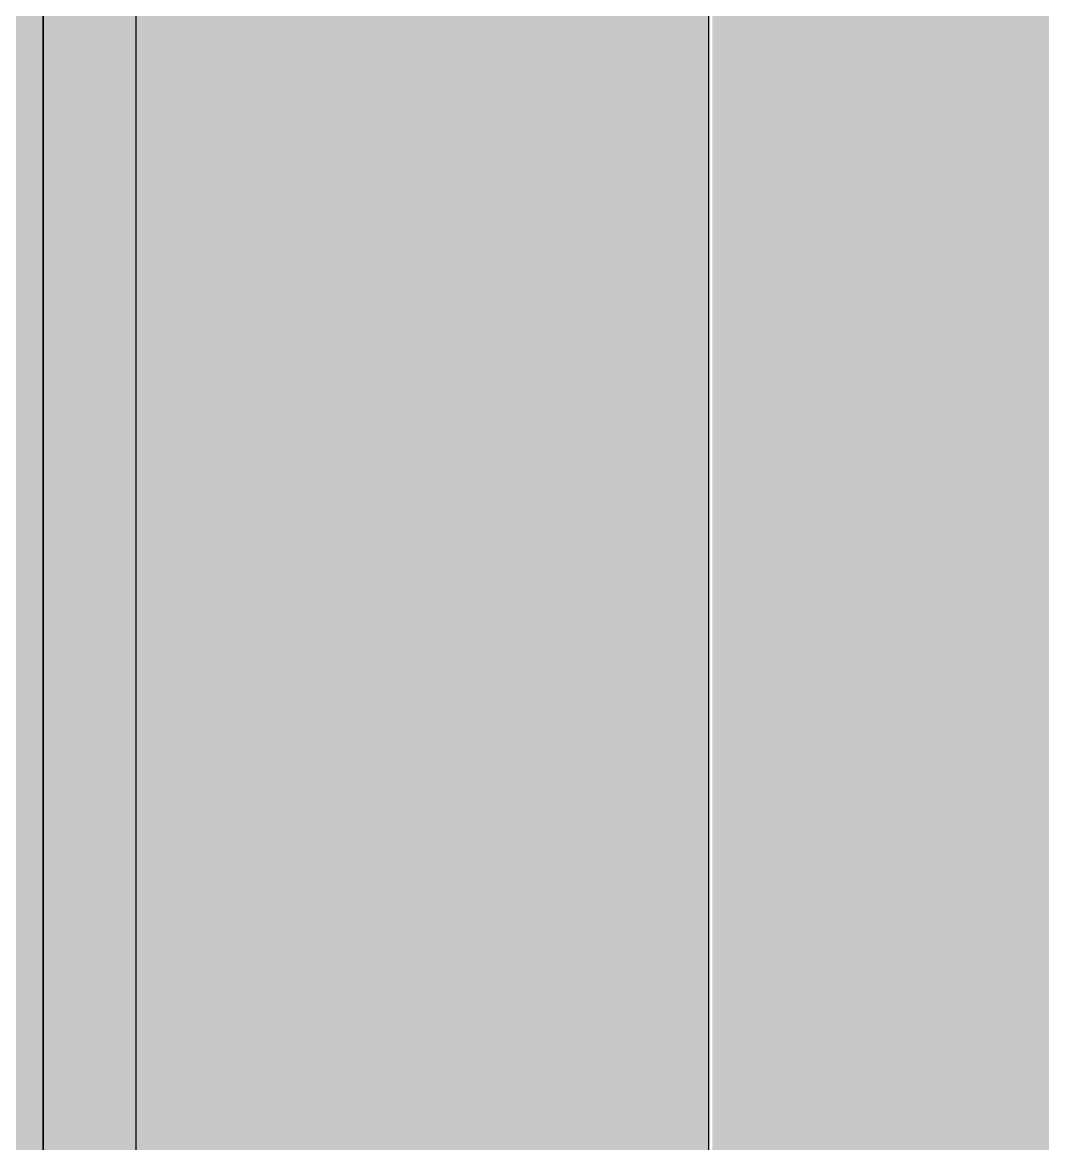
# Model space of a CAD drawing. Header units: millimetres. Extents: x 619 to 3320, y 307 to 5808.
# Drawn here: x 998.7 to 1113.6, y 2148.8 to 2275.1 of the extents above; entities that cross this region are included whole.
import ezdxf

# ---------------------------------------------------------------- set-up
doc = ezdxf.new("R2010")
doc.units = ezdxf.units.MM
doc.layers.add('4E', color=7, linetype='Continuous')
doc.layers.add('TAXIWAYS', color=7, linetype='Continuous')

msp = doc.modelspace()

# ---------------------------------------------------------------- hatches: boundary and pattern name
at = {"layer": '4E', "true_color": 0x136734, "transparency": 33554687}
h = msp.add_hatch(color=116, dxfattribs=at)
h.dxf.hatch_style = 1
h.paths.add_polyline_path([(896.428, 1264.007), (896.428, 1413.991), (866.428, 1563.991), (866.428, 3143.991), (821.428, 3143.991), (821.428, 3143.991), (821.428, 903.991), (896.294, 903.991)])
h.paths.add_polyline_path([(1046.562, 903.991), (1046.44, 1233.991), (1046.428, 1233.991), (1046.428, 1413.991), (1076.428, 1563.991), (1076.428, 3143.991), (1121.428, 3143.991), (1121.428, 903.991)])
h.paths.add_polyline_path([(1121.428, 5383.991), (1046.562, 5383.991), (1046.428, 5023.974), (1046.428, 4873.991), (1076.428, 4723.991), (1076.428, 3143.991), (1121.428, 3143.991)])
h.paths.add_polyline_path([(1988.832, 667.937), (1988.832, 638.153), (1998.193, 638.153), (1998.193, 667.937)], flags=9)
h.paths.add_polyline_path([(2006.149, 969.298), (2033.992, 969.298), (2033.992, 978.659), (2006.149, 978.659)], flags=9)
h.paths.add_polyline_path([(2029.937, 609.45), (2060.109, 609.45), (2060.109, 618.811), (2029.937, 618.811)], flags=9)
at = {"layer": '4E', "true_color": 0x939598, "transparency": 33554687}
h = msp.add_hatch(color=252, dxfattribs=at)
h.dxf.hatch_style = 1
h.paths.add_polyline_path([(941.025, 3143.77), (866.025, 3143.77), (866.025, 1563.77), (896.025, 1413.77), (896.025, 1263.77), (941.025, 1263.77)])
h.paths.add_polyline_path([(948.525, 1263.77), (896.025, 1263.77), (896.025, 1233.77), (896.415, 1233.77), (948.525, 1233.77)])
h.paths.add_polyline_path([(1046.025, 1263.77), (993.525, 1263.77), (993.525, 1233.77), (1046.025, 1233.77)])
h.paths.add_polyline_path([(1076.025, 1563.77), (1076.025, 3143.77), (1001.025, 3143.77), (1001.025, 1263.77), (1046.025, 1263.77), (1046.025, 1413.77)])
h.paths.add_polyline_path([(941.025, 5023.77), (896.025, 5023.77), (896.025, 4873.77), (866.025, 4723.77), (866.025, 3143.77), (941.025, 3143.77)])
h.paths.add_polyline_path([(1046.025, 5023.77), (1001.025, 5023.77), (1001.025, 3143.77), (1076.025, 3143.77), (1076.025, 4723.77), (1046.025, 4873.77)])
h.paths.add_polyline_path([(1046.025, 5053.77), (993.525, 5053.77), (993.525, 5023.77), (1046.025, 5023.77)])
h.paths.add_polyline_path([(948.525, 5053.77), (896.025, 5053.77), (896.025, 5023.77), (941.025, 5023.77), (948.525, 5023.77)])
at = {"layer": '4E', "true_color": 0x000000, "transparency": 33554687}
h = msp.add_hatch(color=18, dxfattribs=at)
h.dxf.hatch_style = 1
h.paths.add_polyline_path([(948.525, 3143.77), (948.525, 1263.77), (993.525, 1263.77), (993.525, 3143.77), (993.525, 5023.77), (948.525, 5023.77)])
edge = h.paths.add_edge_path()
edge.add_line((993.525, 1263.77), (1046.025, 1263.77))
edge.add_line((1001.025, 1263.77), (1001.025, 3143.77))
edge.add_line((1001.025, 5023.77), (1001.025, 3143.77))
edge.add_line((993.525, 5023.77), (1046.025, 5023.77))
at = {"layer": '4E', "true_color": 0x383838, "transparency": 33554687}
h = msp.add_hatch(color=250, dxfattribs=at)
h.dxf.hatch_style = 1
h.paths.add_polyline_path([(1001.025, 5023.77), (993.525, 5023.77), (993.525, 1263.77), (1001.025, 1263.77)])

# ---------------------------------------------------------------- linework, layer by layer
at = {"layer": '4E'}
for p, q in [((1001.025, 1263.77), (1001.025, 3143.77)), ((1076.025, 1563.77), (1076.025, 3143.77))]:
    msp.add_line(p, q, dxfattribs=at)
msp.add_lwpolyline([(993.525, 5023.77), (1001.025, 5023.77), (1001.025, 1263.77), (993.525, 1263.77)], close=True, dxfattribs=at)
at = {"layer": 'TAXIWAYS'}
for points in [[(1001.025, 2103.745), (1001.025, 2678.117)], [(1011.525, 2103.745), (1011.525, 2678.117)]]:
    msp.add_lwpolyline(points, dxfattribs=at)

doc.saveas('drawing.dxf')
